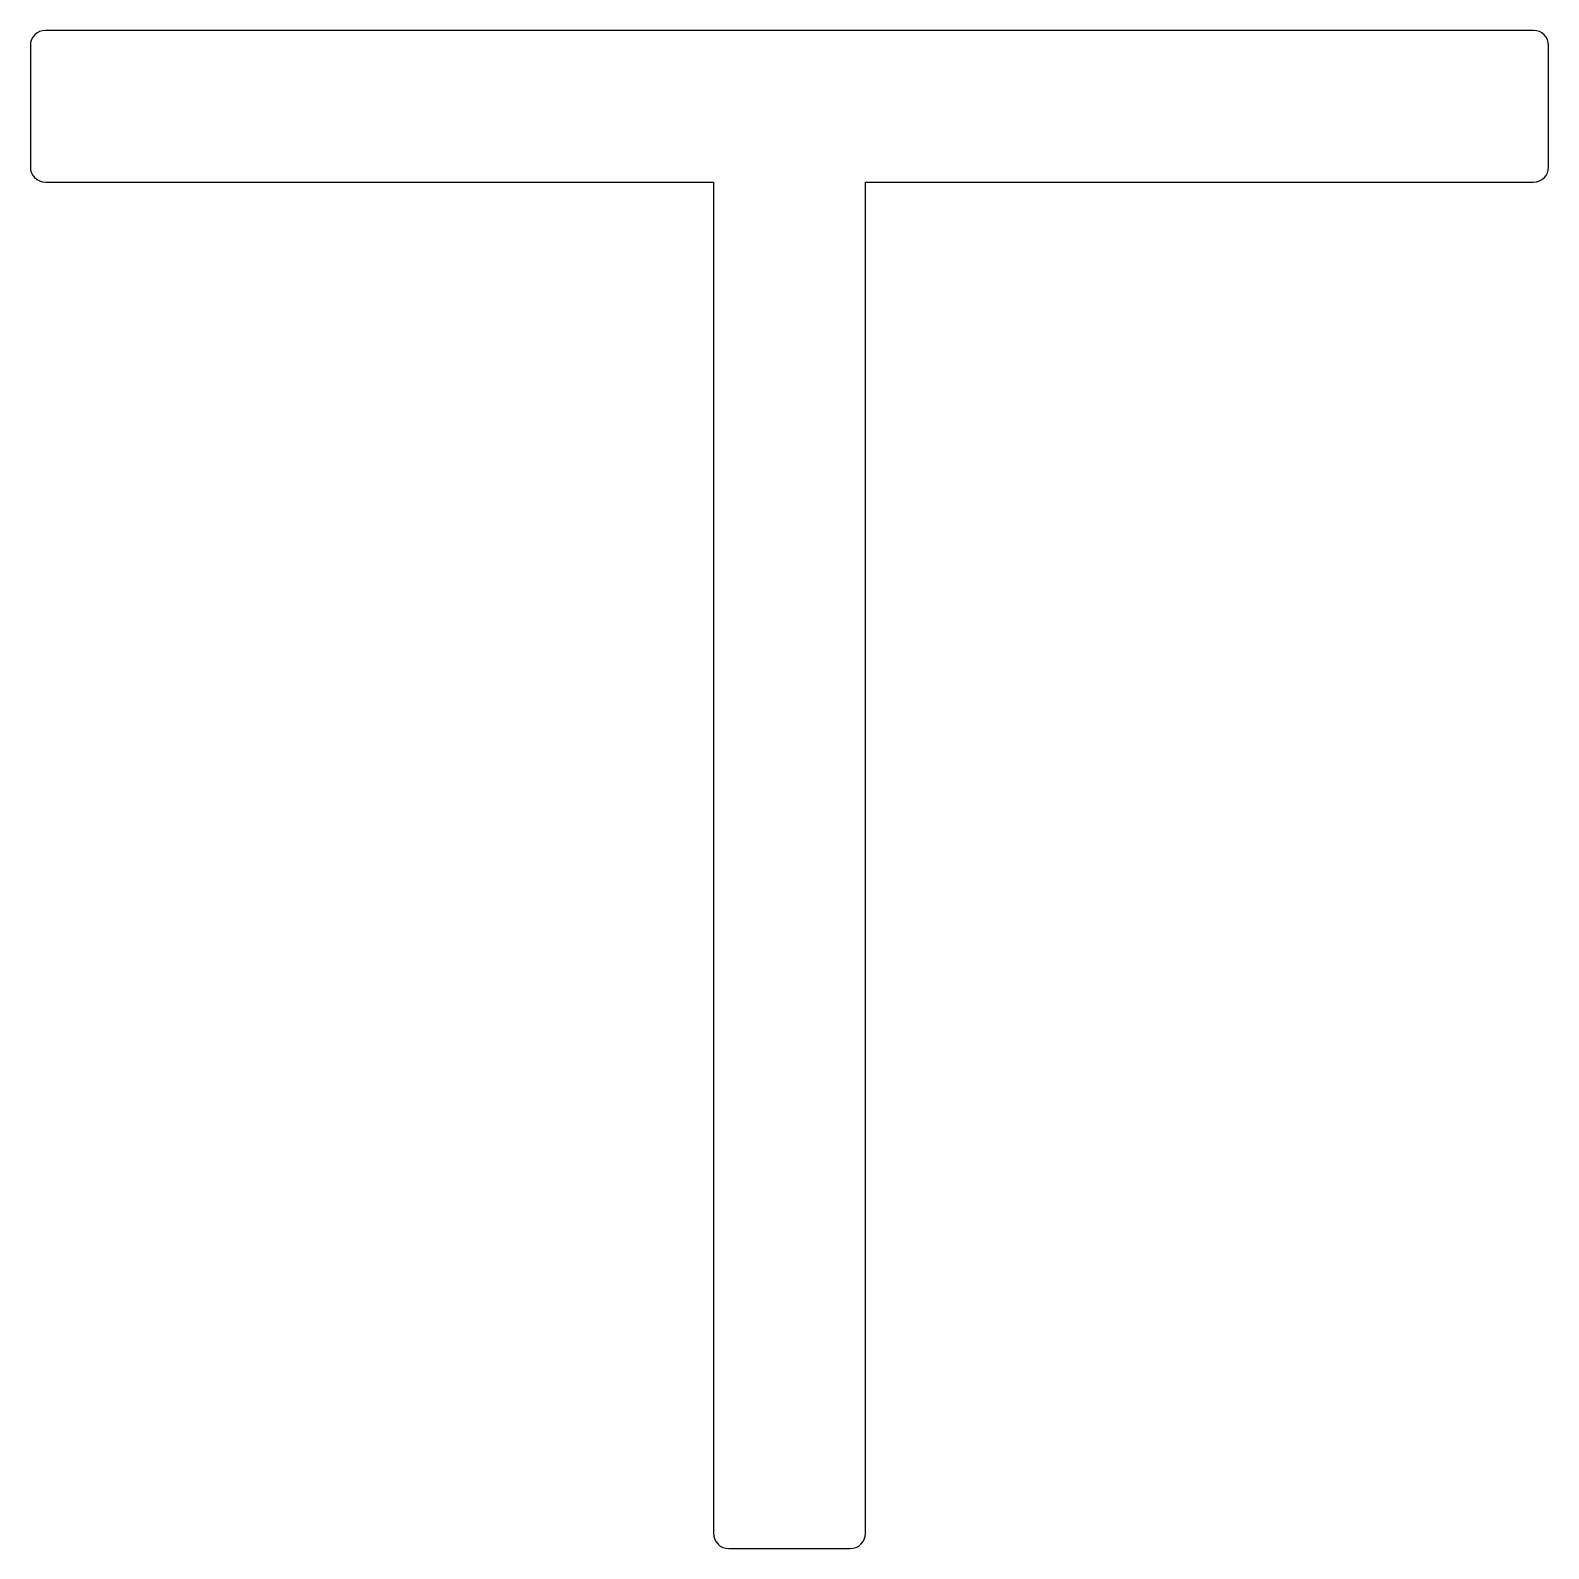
# Model space of a CAD drawing. Extents: x 2637.4 to 2667.4, y 1125.5 to 1155.5.
import ezdxf

# ---------------------------------------------------------------- set-up
doc = ezdxf.new("R2010")
doc.units = 0
doc.layers.get('0').update_dxf_attribs({"linetype": 'CONTINUOUS'})

msp = doc.modelspace()

# ---------------------------------------------------------------- linework, layer by layer
for p, q in [((2667.131, 1155.522), (2637.731, 1155.522)), ((2637.431, 1155.222), (2637.431, 1152.822)), ((2667.431, 1152.822), (2667.431, 1155.222)), ((2637.731, 1152.522), (2650.931, 1152.522)), ((2650.931, 1152.522), (2650.931, 1125.822)), ((2653.931, 1125.822), (2653.931, 1152.522)), ((2653.931, 1152.522), (2667.131, 1152.522)), ((2651.231, 1125.522), (2653.631, 1125.522))]:
    msp.add_line(p, q)
for centre, start, end in [((2637.731, 1155.222), 90, 180), ((2667.131, 1155.222), 0, 90), ((2637.731, 1152.822), 180, 270), ((2667.131, 1152.822), 270, 360), ((2651.231, 1125.822), 180, 270), ((2653.631, 1125.822), 270, 360)]:
    msp.add_arc(centre, 0.3, start, end)

doc.saveas('drawing.dxf')
